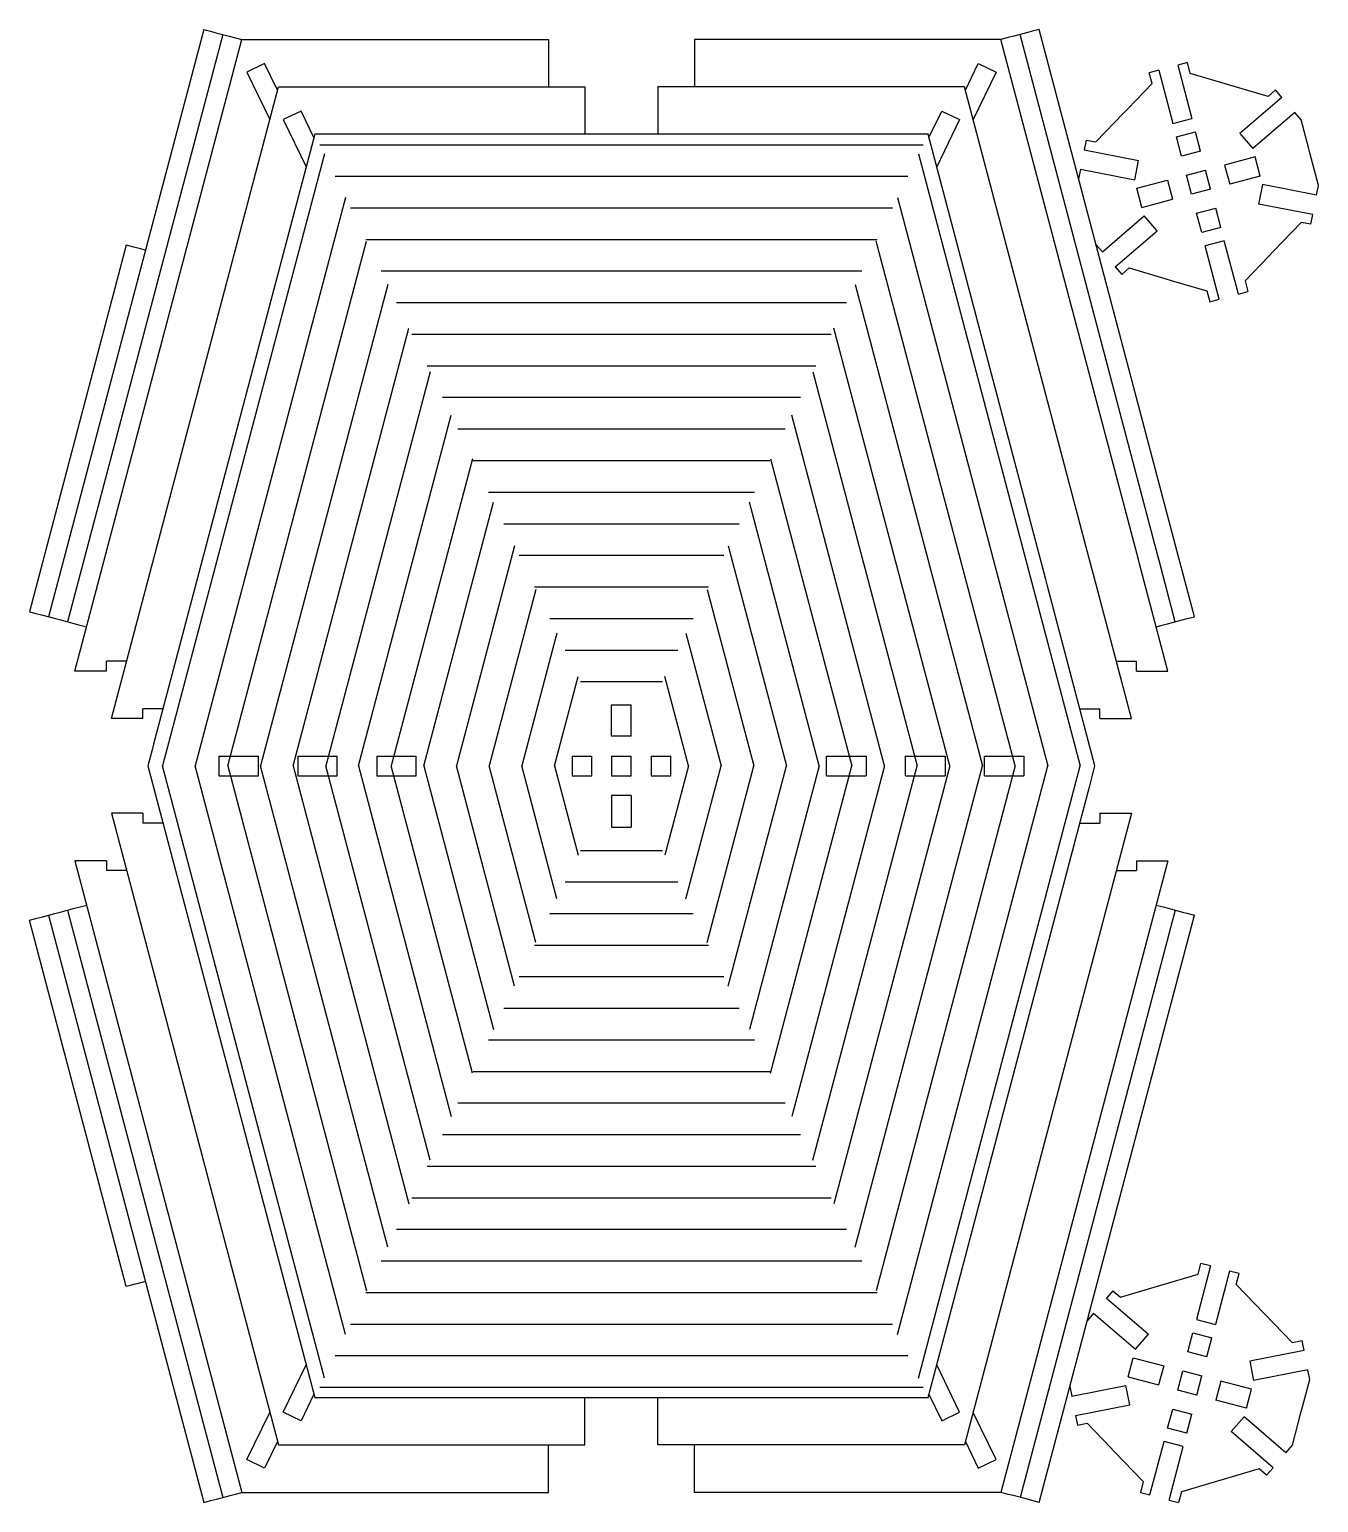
# Model space of a CAD drawing. Header units: inches. Extents: x -18 to 168, y -8 to 206.
import ezdxf

# ---------------------------------------------------------------- set-up
doc = ezdxf.new("R2010")
doc.units = ezdxf.units.IN
doc.header["$MEASUREMENT"] = 0
doc.layers.add('svg12930', color=7, linetype='Continuous')

# ---------------------------------------------------------------- blocks, each defined once
blk = doc.blocks.new('block 4')
at = {"layer": 'svg12930', "color": 7, "lineweight": 25, "true_color": 0xffffff}
for points in [[(90.63, 749.75), (-1.29, 402.09)], [(-2.12, 398.95), (-4.56, 389.75)], [(-1.29, 402.09), (-2.12, 398.95)]]:
    blk.add_lwpolyline(points, dxfattribs=at)
blk = doc.blocks.new('block 3')
at = {"layer": 'svg12930', "color": 7, "lineweight": 25, "true_color": 0xffffff}
for points in [[(27.3, 809.5), (-61.2, 474.8)], [(38.17, 806.63), (-50.32, 471.93)], [(27.3, 809.5), (31.22, 808.47)], [(31.22, 808.47), (34.26, 807.66)], [(34.26, 807.66), (41.71, 805.69)], [(497.17, 807.81), (489.17, 805.69)], [(571.28, 509.47), (492.71, 806.63)], [(499.65, 808.46), (497.17, 807.81)], [(503.59, 809.5), (499.65, 808.46)], [(582.12, 512.48), (503.59, 809.5)], [(-46.13, 443.75), (49.05, 803.75)], [(41.71, 805.69), (44.6, 804.93)], [(44.6, 804.93), (49.05, 803.75)], [(49.05, 803.75), (147.69, 803.75)], [(147.69, 803.75), (152.23, 803.75)], [(152.23, 803.75), (223.87, 803.75)], [(223.87, 803.75), (223.87, 791.76)], [(307.02, 803.75), (307.02, 793.08)], [(338.3, 803.75), (307.02, 803.75)], [(344.17, 803.75), (338.3, 803.75)], [(481.84, 803.75), (344.17, 803.75)], [(485.94, 804.84), (481.84, 803.75)], [(560.17, 507.49), (481.84, 803.75)], [(489.17, 805.69), (485.94, 804.84)], [(61.97, 790.02), (51.85, 785.1)], [(69.34, 774.85), (61.97, 790.02)], [(223.87, 791.76), (223.87, 787.23)], [(307.02, 793.08), (307.02, 788.55)], [(461.55, 774.85), (468.92, 790.02)], [(468.92, 790.02), (479.04, 785.1)], [(588.12, 790.6), (582.68, 789.16)], [(589.75, 784.42), (588.12, 790.6)], [(51.85, 785.1), (64.93, 758.18)], [(223.87, 787.23), (223.87, 776.75)], [(307.02, 788.55), (307.02, 776.75)], [(479.04, 785.1), (465.96, 758.18)], [(571.8, 786.28), (566.36, 784.85)], [(568, 778.67), (566.36, 784.85)], [(571.8, 786.28), (579.85, 755.83)], [(582.68, 789.16), (590.73, 758.71)], [(634.08, 771.37), (589.75, 784.42)], [(-25.35, 416.75), (69.84, 776.75)], [(69.84, 776.75), (148.23, 776.75)], [(148.23, 776.75), (152.77, 776.75)], [(152.77, 776.75), (244.66, 776.75)], [(244.66, 776.75), (244.66, 766.09)], [(286.23, 776.75), (286.23, 766.47)], [(338.83, 776.75), (286.23, 776.75)], [(344.17, 776.75), (338.83, 776.75)], [(461.05, 776.75), (344.17, 776.75)], [(533.84, 501.45), (461.05, 776.75)], [(554.09, 764.25), (568, 778.67)], [(638.32, 775.02), (634.08, 771.37)], [(641.99, 770.75), (638.32, 775.02)], [(244.66, 766.09), (244.66, 761.29)], [(286.23, 766.47), (286.23, 761.37)], [(551.74, 761.82), (554.09, 764.25)], [(641.99, 770.75), (618.11, 750.21)], [(82.76, 763.02), (72.64, 758.1)], [(72.64, 758.1), (85.72, 731.18)], [(90.12, 747.85), (82.76, 763.02)], [(244.66, 761.29), (244.66, 749.75)], [(286.23, 761.37), (286.23, 749.75)], [(440.76, 747.85), (448.13, 763.02)], [(458.25, 758.1), (445.17, 731.18)], [(448.13, 763.02), (458.25, 758.1)], [(535.91, 745.41), (551.74, 761.82)], [(579.85, 755.83), (590.73, 758.71)], [(649.33, 762.23), (625.45, 741.68)], [(653, 757.96), (649.33, 762.23)], [(657.14, 742.28), (653, 757.96)], [(148.5, 749.75), (90.63, 749.75)], [(153.03, 749.75), (148.5, 749.75)], [(262.54, 749.75), (153.03, 749.75)], [(266.89, 749.75), (262.54, 749.75)], [(339.63, 749.75), (266.89, 749.75)], [(345.24, 749.75), (339.63, 749.75)], [(440.26, 749.75), (345.24, 749.75)], [(507.33, 496.1), (440.26, 749.75)], [(618.11, 750.21), (625.45, 741.68)], [(530.42, 746.49), (529.34, 740.97)], [(529.34, 740.97), (560.25, 734.91)], [(530.42, 746.49), (535.91, 745.41)], [(657.95, 739.22), (657.14, 742.28)], [(662.9, 720.52), (657.95, 739.22)], [(558.08, 723.87), (560.25, 734.91)], [(626.77, 736.82), (609.37, 732.21)], [(609.37, 732.21), (612.25, 721.34)], [(629.65, 725.94), (626.77, 736.82)], [(527.17, 729.93), (526.09, 724.41)], [(527.17, 729.93), (558.08, 723.87)], [(629.65, 725.94), (612.25, 721.34)], [(630.9, 721.06), (628.74, 710.02)], [(661.82, 715), (630.9, 721.06)], [(661.82, 715), (662.9, 720.52)], [(659.65, 703.96), (628.74, 710.02)], [(539.66, 682.7), (563.54, 703.25)], [(570.88, 694.72), (563.54, 703.25)], [(653.08, 699.52), (637.02, 682.87)], [(658.57, 698.44), (653.08, 699.52)], [(658.57, 698.44), (659.65, 703.96)], [(547, 674.17), (570.88, 694.72)], [(609.13, 689.1), (598.26, 686.22)], [(617.19, 658.64), (609.13, 689.1)], [(-16.86, 686.5), (-72.07, 477.68)], [(-12.53, 685.36), (-16.86, 686.5)], [(-8.84, 684.38), (-12.53, 685.36)], [(-5.98, 683.63), (-8.84, 684.38)], [(535.99, 686.96), (539.66, 682.7)], [(606.31, 655.77), (598.26, 686.22)], [(634.52, 680.28), (620.99, 666.26)], [(637.02, 682.87), (634.52, 680.28)], [(547, 674.17), (550.67, 669.91)], [(550.67, 669.91), (554.91, 673.56)], [(554.91, 673.56), (575.32, 667.55)], [(575.32, 667.55), (578.83, 666.52)], [(578.83, 666.52), (599.24, 660.5)], [(620.99, 666.26), (622.62, 660.08)], [(599.24, 660.5), (600.87, 654.33)], [(600.87, 654.33), (606.31, 655.77)], [(617.19, 658.64), (622.62, 660.08)], [(582.87, 509.66), (582.12, 512.48)], [(560.86, 504.86), (560.17, 507.49)], [(577.02, 443.75), (560.86, 504.86)], [(572, 506.75), (571.28, 509.47)], [(581.21, 471.93), (572, 506.75)], [(592.08, 474.8), (582.87, 509.66)], [(508.14, 493.02), (507.33, 496.1)], [(534.5, 498.94), (533.84, 501.45)], [(556.23, 416.75), (534.5, 498.94)], [(535.44, 389.75), (508.14, 493.02)], [(-72.07, 477.68), (-68.49, 476.73)], [(-68.49, 476.73), (-65.21, 475.87)], [(-65.21, 475.87), (-57.26, 473.76)], [(-57.26, 473.76), (-54.25, 472.97)], [(-54.25, 472.97), (-47.5, 471.18)], [(-47.5, 471.18), (-43.86, 470.22)], [(-43.86, 470.22), (-39.44, 469.05)], [(574.48, 470.15), (576.7, 470.74)], [(576.7, 470.74), (585.18, 472.98)], [(585.18, 472.98), (588.05, 473.74)], [(588.05, 473.74), (592.08, 474.8)], [(570.33, 469.05), (574.48, 470.15)], [(-28.13, 443.75), (-28.13, 449.38)], [(-16.72, 449.38), (-28.13, 449.38)], [(547.61, 449.38), (559.02, 449.38)], [(559.02, 443.75), (559.02, 449.38)], [(-36.37, 443.75), (-46.13, 443.75)], [(-32.76, 443.75), (-36.37, 443.75)], [(-28.13, 443.75), (-32.76, 443.75)], [(559.02, 443.75), (566.54, 443.75)], [(566.54, 443.75), (569.21, 443.75)], [(569.21, 443.75), (577.02, 443.75)], [(-7.35, 416.75), (-7.35, 422.38)], [(4.07, 422.38), (-7.35, 422.38)], [(259.82, 406.63), (259.82, 424.63)], [(259.82, 424.63), (271.07, 424.63)], [(271.07, 406.63), (271.07, 424.63)], [(526.82, 422.38), (538.23, 422.38)], [(538.23, 416.75), (538.23, 422.38)], [(-16.61, 416.75), (-25.35, 416.75)], [(-13.01, 416.75), (-16.61, 416.75)], [(-7.35, 416.75), (-13.01, 416.75)], [(538.23, 416.75), (545.58, 416.75)], [(545.58, 416.75), (548.85, 416.75)], [(548.85, 416.75), (556.23, 416.75)], [(271.07, 406.63), (259.82, 406.63)], [(-4.56, 389.75), (90.63, 29.75)], [(532.45, 378.43), (535.44, 389.75)], [(531.56, 375.07), (532.45, 378.43)], [(259.82, 372.88), (259.82, 354.88)], [(271.07, 372.88), (259.82, 372.88)], [(271.07, 372.88), (271.07, 354.88)], [(440.26, 29.75), (531.56, 375.07)], [(-25.35, 362.75), (69.84, 2.75)], [(-17.58, 362.75), (-25.35, 362.75)], [(-14.37, 362.75), (-17.58, 362.75)], [(-7.35, 362.75), (-14.37, 362.75)], [(-7.35, 362.75), (-7.35, 357.13)], [(556.23, 362.75), (461.05, 2.75)], [(538.23, 362.75), (545.69, 362.75)], [(538.23, 362.75), (538.23, 357.13)], [(545.69, 362.75), (549.08, 362.75)], [(549.08, 362.75), (556.23, 362.75)], [(4.07, 357.13), (-7.35, 357.13)], [(259.82, 354.88), (271.07, 354.88)], [(526.82, 357.13), (538.23, 357.13)], [(-46.13, 335.75), (49.05, -24.25)], [(-37.77, 335.75), (-46.13, 335.75)], [(-34.19, 335.75), (-37.77, 335.75)], [(-28.13, 335.75), (-34.19, 335.75)], [(-28.13, 335.75), (-28.13, 330.13)], [(-16.72, 330.13), (-28.13, 330.13)], [(577.02, 335.75), (481.84, -24.25)], [(547.61, 330.13), (559.02, 330.13)], [(559.02, 335.75), (566.26, 335.75)], [(559.02, 335.75), (559.02, 330.13)], [(566.26, 335.75), (569.09, 335.75)], [(569.09, 335.75), (577.02, 335.75)], [(-72.07, 301.83), (-67.86, 302.94)], [(-67.86, 302.94), (-64.45, 303.84)], [(-64.45, 303.84), (-57.54, 305.67)], [(-61.2, 304.7), (27.3, -30)], [(-57.54, 305.67), (-54.53, 306.46)], [(-54.53, 306.46), (-46.39, 308.62)], [(-50.32, 307.58), (38.17, -27.12)], [(-46.39, 308.62), (-43.15, 309.47)], [(-43.15, 309.47), (-39.44, 310.45)], [(581.21, 307.58), (492.71, -27.12)], [(503.59, -30), (592.08, 304.7)], [(570.33, 310.45), (574.31, 309.4)], [(574.31, 309.4), (577.11, 308.66)], [(577.11, 308.66), (585.38, 306.47)], [(585.38, 306.47), (587.86, 305.82)], [(587.86, 305.82), (592.08, 304.7)], [(-16.86, 93), (-72.07, 301.83)], [(601.29, 104.77), (593.24, 74.31)], [(594.22, 100.03), (595.86, 106.2)], [(601.29, 104.77), (595.86, 106.2)], [(612.17, 101.89), (604.12, 71.44)], [(617.61, 100.45), (612.17, 101.89)], [(-12.64, 94.12), (-16.86, 93)], [(-10.03, 94.81), (-12.64, 94.12)], [(-5.98, 95.88), (-10.03, 94.81)], [(549.89, 86.97), (569.25, 92.67)], [(569.25, 92.67), (572.39, 93.6)], [(572.39, 93.6), (594.22, 100.03)], [(615.98, 94.28), (617.61, 100.45)], [(648.06, 61.02), (615.98, 94.28)], [(545.65, 90.62), (541.98, 86.36)], [(541.98, 86.36), (565.86, 65.81)], [(545.65, 90.62), (549.89, 86.97)], [(534.64, 77.83), (530.97, 73.57)], [(534.64, 77.83), (558.52, 57.29)], [(593.24, 74.31), (604.12, 71.44)], [(558.52, 57.29), (565.86, 65.81)], [(653.55, 62.09), (648.06, 61.02)], [(654.63, 56.58), (653.55, 62.09)], [(654.63, 56.58), (623.72, 50.52)], [(623.72, 50.52), (625.89, 39.48)], [(72.64, 21.4), (85.72, 48.33)], [(458.25, 21.4), (445.17, 48.33)], [(656.8, 45.54), (625.89, 39.48)], [(657.88, 40.01), (656.8, 45.54)], [(521.07, 36.12), (522.16, 30.6)], [(522.16, 30.6), (553.07, 36.66)], [(555.23, 25.62), (553.07, 36.66)], [(607.23, 39.19), (604.35, 28.32)], [(624.63, 34.59), (607.23, 39.19)], [(621.76, 23.72), (624.63, 34.59)], [(653.77, 24.45), (657.88, 40.01)], [(90.12, 31.65), (82.76, 16.49)], [(90.63, 29.75), (102.58, 29.75)], [(102.58, 29.75), (107.12, 29.75)], [(107.12, 29.75), (261.03, 29.75)], [(244.66, 21.17), (244.66, 29.75)], [(261.03, 29.75), (265.56, 29.75)], [(265.56, 29.75), (429.22, 29.75)], [(286.23, 18.77), (286.23, 29.75)], [(429.22, 29.75), (433.19, 29.75)], [(433.19, 29.75), (440.26, 29.75)], [(440.76, 31.65), (448.13, 16.49)], [(524.32, 19.56), (555.23, 25.62)], [(621.76, 23.72), (604.35, 28.32)], [(51.85, -5.6), (64.93, 21.33)], [(82.76, 16.49), (72.64, 21.4)], [(244.66, 14.5), (244.66, 21.17)], [(286.23, 15.03), (286.23, 18.77)], [(448.13, 16.49), (458.25, 21.4)], [(479.04, -5.6), (465.96, 21.33)], [(524.32, 19.56), (525.4, 14.04)], [(620.43, 18.85), (613.1, 10.33)], [(644.31, -1.69), (620.43, 18.85)], [(647.98, 2.57), (653.07, 21.81)], [(653.07, 21.81), (653.77, 24.45)], [(244.66, 2.75), (244.66, 14.5)], [(286.23, 2.75), (286.23, 15.03)], [(525.4, 14.04), (530.89, 15.12)], [(530.89, 15.12), (544.24, 1.29)], [(636.97, -10.22), (613.1, 10.33)], [(69.34, 4.65), (61.97, -10.51)], [(69.84, 2.75), (77.49, 2.75)], [(77.49, 2.75), (80.96, 2.75)], [(80.96, 2.75), (244.66, 2.75)], [(223.87, -7.13), (223.87, 2.75)], [(441.3, 2.75), (286.23, 2.75)], [(307.02, -8.46), (307.02, 2.75)], [(444.32, 2.75), (441.3, 2.75)], [(461.05, 2.75), (444.32, 2.75)], [(461.55, 4.65), (468.92, -10.51)], [(544.24, 1.29), (546.18, -0.73)], [(566.79, -25.75), (574.84, 4.7)], [(585.71, 1.83), (574.84, 4.7)], [(577.66, -28.63), (585.71, 1.83)], [(644.31, -1.69), (647.98, 2.57)], [(61.97, -10.51), (51.85, -5.6)], [(223.87, -13.53), (223.87, -7.13)], [(468.92, -10.51), (479.04, -5.6)], [(546.18, -0.73), (562.98, -18.14)], [(223.87, -24.25), (223.87, -13.53)], [(307.02, -12.47), (307.02, -8.46)], [(307.02, -24.25), (307.02, -12.47)], [(629.06, -10.83), (584.73, -23.89)], [(633.3, -14.48), (629.06, -10.83)], [(633.3, -14.48), (636.97, -10.22)], [(45.37, -25.22), (49.05, -24.25)], [(49.05, -24.25), (57.73, -24.25)], [(57.73, -24.25), (62.27, -24.25)], [(62.27, -24.25), (223.87, -24.25)], [(457.54, -24.25), (307.02, -24.25)], [(462.07, -24.25), (457.54, -24.25)], [(481.84, -24.25), (462.07, -24.25)], [(486.16, -25.39), (481.84, -24.25)], [(562.98, -18.14), (561.35, -24.31)], [(561.35, -24.31), (566.79, -25.75)], [(584.73, -23.89), (583.1, -30.06)], [(27.3, -30), (31.24, -28.96)], [(31.24, -28.96), (34.6, -28.07)], [(34.6, -28.07), (42.38, -26.01)], [(42.38, -26.01), (45.37, -25.22)], [(488.82, -26.09), (486.16, -25.39)], [(496.17, -28.04), (488.82, -26.09)], [(499.52, -28.92), (496.17, -28.04)], [(503.59, -30), (499.52, -28.92)], [(577.66, -28.63), (583.1, -30.06)]]:
    blk.add_lwpolyline(points, dxfattribs=at)
at = {"layer": 'svg12930'}
blk.add_blockref('block 4', (0, 0), dxfattribs=at)

msp = doc.modelspace()

# ---------------------------------------------------------------- linework, layer by layer
at = {"layer": 'svg12930', "color": 7, "lineweight": 25, "true_color": 0xffffff}
for points in [[(147.79, 190.05), (150.56, 190.78)], [(148.52, 187.28), (147.79, 190.05)], [(151.29, 188.01), (150.56, 190.78)], [(151.29, 188.01), (148.52, 187.28)], [(142.07, 182.62), (146.49, 183.79)], [(146.49, 183.79), (147.22, 181.03)], [(149.26, 184.52), (152.02, 185.25)], [(149.99, 181.76), (149.26, 184.52)], [(152.75, 182.49), (152.02, 185.25)], [(142.8, 179.86), (142.07, 182.62)], [(152.75, 182.49), (149.99, 181.76)], [(142.8, 179.86), (147.22, 181.03)], [(150.72, 179), (153.48, 179.73)], [(154.21, 176.96), (153.48, 179.73)], [(151.45, 176.23), (150.72, 179)], [(154.21, 176.96), (151.45, 176.23)], [(9.13, 100.43), (9.13, 97.57)], [(9.13, 100.43), (14.84, 100.43)], [(14.84, 97.57), (14.84, 100.43)], [(20.56, 100.43), (20.56, 97.57)], [(20.56, 100.43), (26.27, 100.43)], [(26.27, 97.57), (26.27, 100.43)], [(31.99, 100.43), (31.99, 97.57)], [(31.99, 100.43), (37.7, 100.43)], [(37.7, 97.57), (37.7, 100.43)], [(60.28, 100.43), (60.28, 97.57)], [(60.28, 100.43), (63.14, 100.43)], [(63.14, 97.57), (63.14, 100.43)], [(65.99, 100.43), (65.99, 97.57)], [(65.99, 100.43), (68.85, 100.43)], [(68.85, 97.57), (68.85, 100.43)], [(71.71, 100.43), (71.71, 97.57)], [(71.71, 100.43), (74.57, 100.43)], [(74.57, 97.57), (74.57, 100.43)], [(97.14, 100.43), (102.86, 100.43)], [(97.14, 97.57), (97.14, 100.43)], [(102.86, 100.43), (102.86, 97.57)], [(108.57, 100.43), (114.29, 100.43)], [(108.57, 97.57), (108.57, 100.43)], [(114.29, 100.43), (114.29, 97.57)], [(120, 100.43), (125.72, 100.43)], [(120, 97.57), (120, 100.43)], [(125.72, 100.43), (125.72, 97.57)], [(9.13, 97.57), (14.84, 97.57)], [(20.56, 97.57), (26.27, 97.57)], [(31.99, 97.57), (37.7, 97.57)], [(60.28, 97.57), (63.14, 97.57)], [(65.99, 97.57), (68.85, 97.57)], [(71.71, 97.57), (74.57, 97.57)], [(97.14, 97.57), (102.86, 97.57)], [(108.57, 97.57), (114.29, 97.57)], [(120, 97.57), (125.72, 97.57)], [(149.44, 14.18), (150.17, 16.94)], [(150.17, 16.94), (152.93, 16.21)], [(152.2, 13.45), (152.93, 16.21)], [(140.8, 10.55), (141.53, 13.32)], [(141.53, 13.32), (145.95, 12.15)], [(152.2, 13.45), (149.44, 14.18)], [(145.95, 12.15), (145.22, 9.38)], [(147.98, 8.65), (148.71, 11.42)], [(148.71, 11.42), (151.47, 10.69)], [(150.74, 7.92), (151.47, 10.69)], [(140.8, 10.55), (145.22, 9.38)], [(150.74, 7.92), (147.98, 8.65)], [(146.52, 3.13), (147.25, 5.89)], [(147.25, 5.89), (150.01, 5.16)], [(149.28, 2.4), (150.01, 5.16)], [(149.28, 2.4), (146.52, 3.13)]]:
    msp.add_lwpolyline(points, dxfattribs=at)
at = {"layer": 'svg12930', "color": 5, "lineweight": 25, "true_color": 0x0000ff}
for points in [[(23.75, 188.93), (111.1, 188.93)], [(24.4, 187.6), (0.97, 99)], [(110.45, 187.6), (133.87, 99)], [(25.97, 184.36), (108.88, 184.36)], [(27.46, 181.29), (5.7, 99)], [(107.39, 181.29), (129.15, 99)], [(28.19, 179.79), (106.66, 179.79)], [(10.43, 99), (30.52, 174.99)], [(30.41, 175.22), (104.44, 175.22)], [(124.42, 99), (104.32, 174.99)], [(32.63, 170.65), (102.22, 170.65)], [(33.58, 168.68), (15.16, 99)], [(101.26, 168.68), (119.69, 99)], [(34.85, 166.07), (100, 166.07)], [(19.89, 99), (36.64, 162.38)], [(114.96, 99), (98.2, 162.38)], [(37.07, 161.5), (97.78, 161.5)], [(39.71, 156.07), (24.62, 99)], [(39.29, 156.93), (95.56, 156.93)], [(95.14, 156.07), (110.23, 99)], [(41.51, 152.36), (93.34, 152.36)], [(29.35, 99), (42.77, 149.77)], [(105.5, 99), (92.08, 149.77)], [(43.73, 147.79), (91.12, 147.79)], [(45.83, 143.46), (34.07, 99)], [(45.95, 143.21), (88.89, 143.21)], [(89.01, 143.46), (100.77, 99)], [(48.17, 138.64), (86.67, 138.64)], [(38.8, 99), (48.89, 137.16)], [(96.04, 99), (85.95, 137.16)], [(50.39, 134.07), (84.45, 134.07)], [(51.95, 130.85), (43.53, 99)], [(82.89, 130.85), (91.31, 99)], [(52.61, 129.5), (82.23, 129.5)], [(55.02, 124.55), (48.26, 99)], [(54.83, 124.93), (80.01, 124.93)], [(79.83, 124.55), (86.58, 99)], [(57.05, 120.35), (77.79, 120.35)], [(58.08, 118.24), (52.99, 99)], [(76.77, 118.24), (81.85, 99)], [(59.27, 115.78), (75.57, 115.78)], [(57.72, 99), (61.14, 111.93)], [(61.49, 111.21), (73.35, 111.21)], [(77.13, 99), (73.7, 111.93)], [(24.4, 10.39), (0.97, 99)], [(27.46, 16.7), (5.7, 99)], [(10.43, 99), (30.52, 23.01)], [(33.58, 29.31), (15.16, 99)], [(19.89, 99), (36.64, 35.62)], [(39.71, 41.92), (24.62, 99)], [(29.35, 99), (42.77, 48.23)], [(45.83, 54.53), (34.07, 99)], [(38.8, 99), (48.89, 60.84)], [(51.95, 67.14), (43.53, 99)], [(55.02, 73.45), (48.26, 99)], [(58.08, 79.76), (52.99, 99)], [(57.72, 99), (61.14, 86.06)], [(77.13, 99), (73.7, 86.06)], [(76.77, 79.76), (81.85, 99)], [(79.83, 73.45), (86.58, 99)], [(82.89, 67.14), (91.31, 99)], [(96.04, 99), (85.95, 60.84)], [(89.01, 54.53), (100.77, 99)], [(105.5, 99), (92.08, 48.23)], [(95.14, 41.92), (110.23, 99)], [(114.96, 99), (98.2, 35.62)], [(101.26, 29.31), (119.69, 99)], [(124.42, 99), (104.32, 23.01)], [(107.39, 16.7), (129.15, 99)], [(110.45, 10.39), (133.87, 99)], [(61.49, 86.78), (73.35, 86.78)], [(59.27, 82.21), (75.57, 82.21)], [(57.05, 77.64), (77.79, 77.64)], [(54.83, 73.07), (80.01, 73.07)], [(52.61, 68.5), (82.23, 68.5)], [(50.39, 63.92), (84.45, 63.92)], [(48.17, 59.35), (86.67, 59.35)], [(45.95, 54.78), (88.89, 54.78)], [(43.73, 50.21), (91.12, 50.21)], [(41.51, 45.64), (93.34, 45.64)], [(39.29, 41.06), (95.56, 41.06)], [(37.07, 36.49), (97.78, 36.49)], [(34.85, 31.92), (100, 31.92)], [(32.63, 27.35), (102.22, 27.35)], [(30.41, 22.78), (104.44, 22.78)], [(28.19, 18.2), (106.66, 18.2)], [(25.97, 13.63), (108.88, 13.63)], [(23.75, 9.06), (111.1, 9.06)]]:
    msp.add_lwpolyline(points, dxfattribs=at)

# ---------------------------------------------------------------- block references
at = {"layer": 'svg12930', "xscale": 0.254, "yscale": 0.254, "zscale": 0.254}
msp.add_blockref('block 3', (0, 0), dxfattribs=at)

doc.saveas('drawing.dxf')
